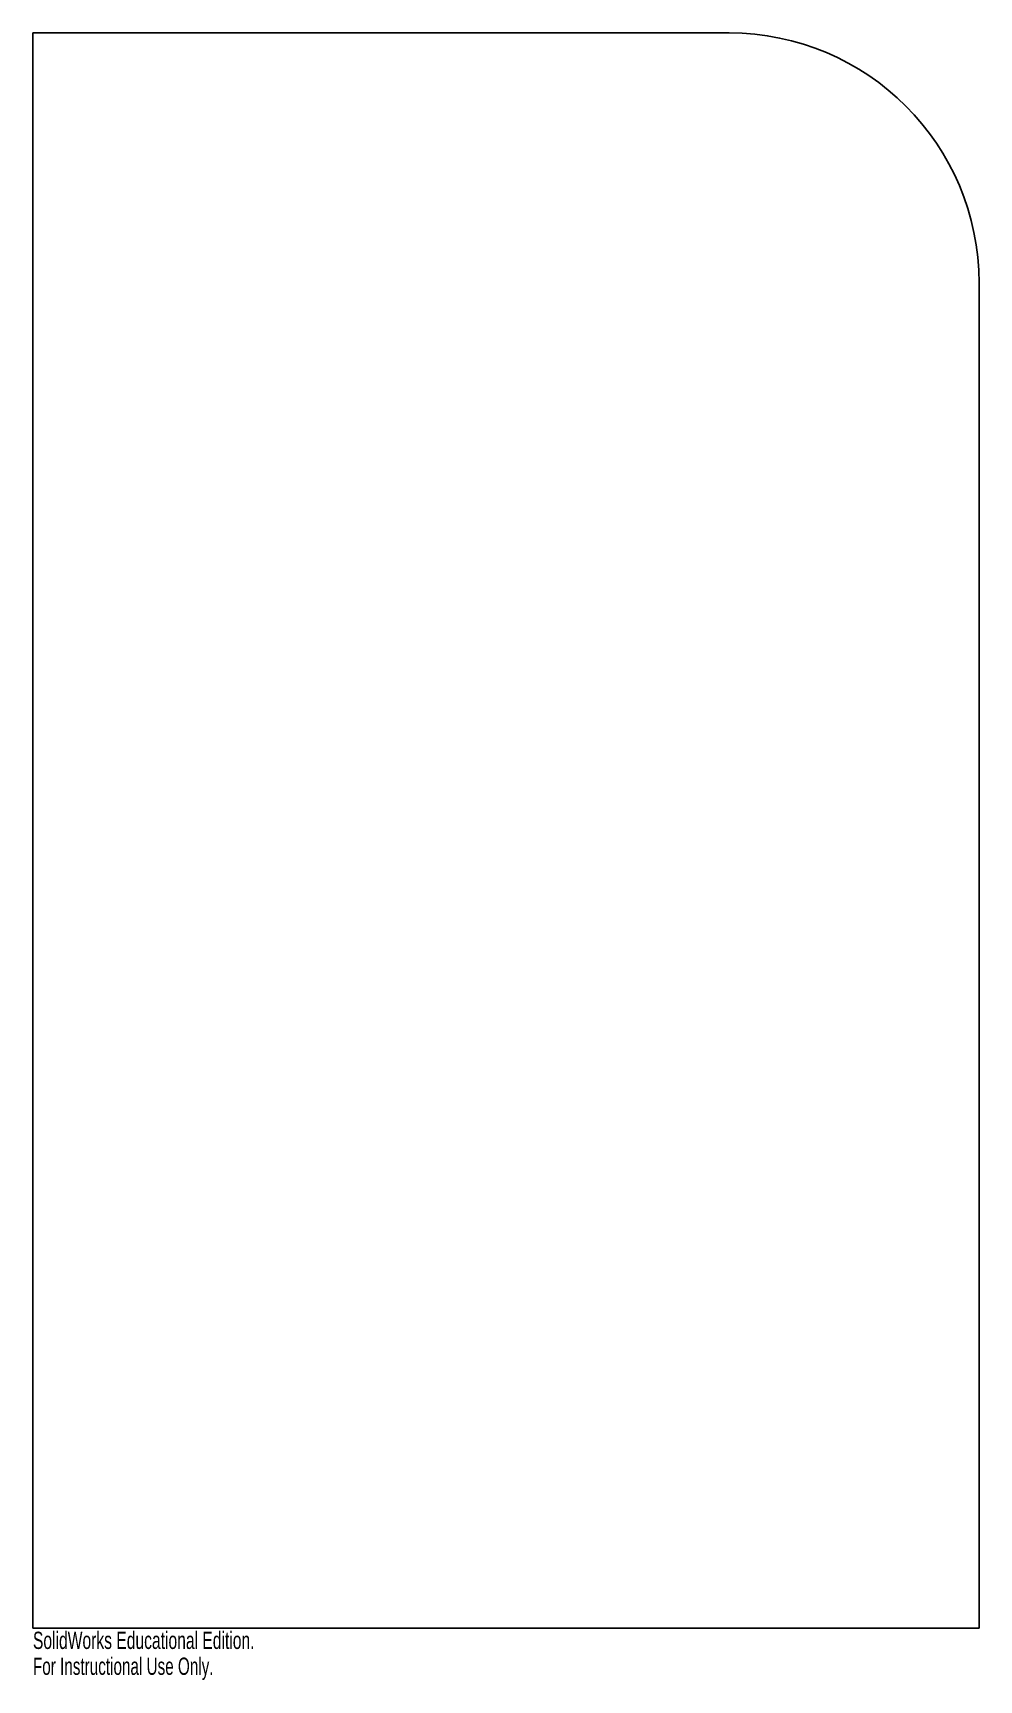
# Model space of a CAD drawing. Extents: x 0 to 26.5, y -1.1 to 45.
import ezdxf
from ezdxf.enums import TextEntityAlignment as Align

# ---------------------------------------------------------------- set-up
doc = ezdxf.new("R2010")
doc.units = 0
doc.layers.get('0').update_dxf_attribs({"linetype": 'CONTINUOUS'})

msp = doc.modelspace()

# ---------------------------------------------------------------- linework, layer by layer
at = {"color": 7, "linetype": 'CONTINUOUS'}
for p, q in [((19.5, 45), (0, 45)), ((0, 45), (0, 0.32)), ((26.5, 38), (26.5, 0.32)), ((26.5, 0.32), (0, 0.32))]:
    msp.add_line(p, q, dxfattribs=at)
msp.add_arc((19.5, 38), 7, 0, 90, dxfattribs=at)

# ---------------------------------------------------------------- texts
for s, width, p in [('SolidWorks Educational Edition.', 0.677419, (0, -0.405043)), ('For Instructional Use Only.', 0.661111, (0, -1.130086))]:
    msp.add_text(s, height=0.483362, dxfattribs=dict(at, width=width)).set_placement(p, align=Align.BOTTOM_LEFT)

doc.saveas('drawing.dxf')
